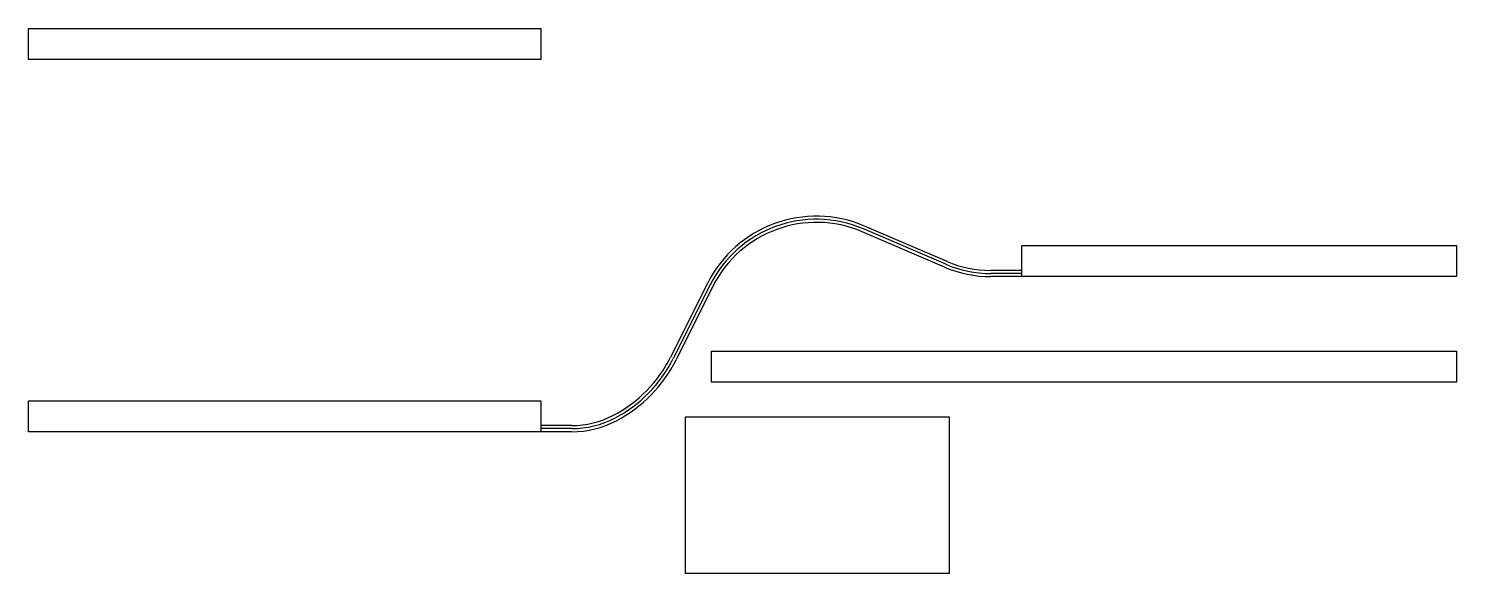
# Model space of a CAD drawing. Header units: metres. Extents: x 0 to 46, y -4.7 to 12.9.
import ezdxf

# ---------------------------------------------------------------- set-up
doc = ezdxf.new("R2010")
doc.units = ezdxf.units.M

msp = doc.modelspace()

# ---------------------------------------------------------------- linework, layer by layer
at = {"layer": 'FLEX_CARA_A'}
for p, q in [((29.5887, 5.3902), (26.9328, 6.5307)), ((32, 5.1), (31, 5.1)), ((21.8701, 4.6801), (20.6795, 2.3026)), ((17.5, 0.1), (16.5, 0.1))]:
    msp.add_line(p, q, dxfattribs=at)
for centre, radius, start, end in [((25.3827, 2.921), 3.9285, 66.7601, 153.399), ((31, 8.6768), 3.5768, -113.2399, -90), ((16.8562, 4.2173), 4.2759, -62.3104, -26.601), ((17.5, 2.9904), 2.8904, -90, -62.3104)]:
    msp.add_arc(centre, radius, start, end, dxfattribs=at)
at = {"layer": 'FLEX_CARA_B'}
for p, q in [((29.5098, 5.2064), (26.8539, 6.3469)), ((32, 4.9), (31, 4.9)), ((22.0489, 4.5905), (20.8583, 2.2131)), ((17.5, -0.1), (16.5, -0.1))]:
    msp.add_line(p, q, dxfattribs=at)
for centre, radius, start, end in [((25.3827, 2.921), 3.7285, 66.7601, 153.399), ((31, 8.6768), 3.7768, -113.2399, -90), ((16.8562, 4.2173), 4.4759, -62.3104, -26.601), ((17.5, 2.9904), 3.0904, -90, -62.3104)]:
    msp.add_arc(centre, radius, start, end, dxfattribs=at)
at = {"layer": 'FLEX_LINEA_MEDIA'}
for p, q in [((29.5492, 5.2983), (26.8933, 6.4388)), ((21.9595, 4.6353), (20.7689, 2.2578)), ((32, 5), (31, 5)), ((17.5, 0), (16.5, 0))]:
    msp.add_line(p, q, dxfattribs=at)
for centre, radius, start, end in [((25.3827, 2.921), 3.8285, 66.7601, 153.399), ((31, 8.6768), 3.6768, -113.2399, -90), ((16.8562, 4.2173), 4.3759, -62.3104, -26.601), ((17.5, 2.9904), 2.9904, -90, -62.3104)]:
    msp.add_arc(centre, radius, start, end, dxfattribs=at)
at = {"layer": 'MODULO_CAMARA'}
for p, q in [((21.16, 0.38), (29.66, 0.38)), ((21.16, -4.67), (21.16, 0.38)), ((29.66, 0.38), (29.66, -4.67)), ((29.66, -4.67), (21.16, -4.67))]:
    msp.add_line(p, q, dxfattribs=at)
at = {"layer": 'PESTANA_FIJA'}
for p, q in [((32, 5.9), (46, 5.9)), ((32, 4.9), (32, 5.9)), ((46, 5.9), (46, 4.9)), ((46, 4.9), (32, 4.9))]:
    msp.add_line(p, q, dxfattribs=at)
at = {"layer": 'PLACA_CAMARA'}
for p, q in [((22, 2.5), (46, 2.5)), ((22, 1.5), (22, 2.5)), ((46, 2.5), (46, 1.5)), ((46, 1.5), (22, 1.5))]:
    msp.add_line(p, q, dxfattribs=at)
at = {"layer": 'PLACA_CONECTOR_NOMINAL'}
for p, q in [((0, 0.9), (16.5, 0.9)), ((0, -0.1), (0, 0.9)), ((16.5, 0.9), (16.5, -0.1)), ((16.5, -0.1), (0, -0.1))]:
    msp.add_line(p, q, dxfattribs=at)
at = {"layer": 'PLACA_CONECTOR_RETRAIDA'}
for p, q in [((0, 12.9), (16.5, 12.9)), ((0, 11.9), (0, 12.9)), ((16.5, 12.9), (16.5, 11.9)), ((16.5, 11.9), (0, 11.9))]:
    msp.add_line(p, q, dxfattribs=at)

doc.saveas('drawing.dxf')
